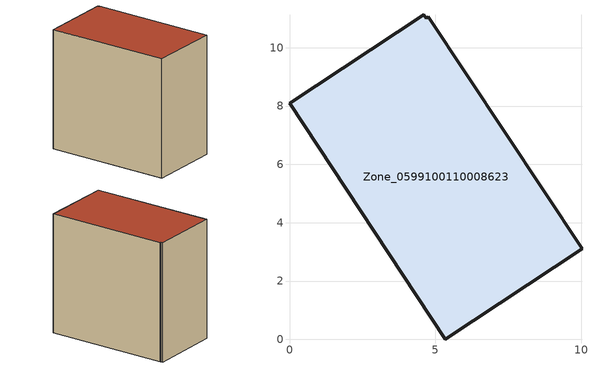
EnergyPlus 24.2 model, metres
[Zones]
Zone_0599100110008623
 floor ground (C_G): 4.76,11.06 10.03,3.1 5.34,0 0,8.09 4.61,11.13 4.69,11.01 z0.48
 wall outside (C_F): 5.34,0 10.03,3.1 4.76,11.06 4.69,11.01 4.61,11.13 0,8.09 5.34,0 z0.48:9.84
 roof outside (C_R): 10.03,3.1 4.76,11.06 4.69,11.01 4.61,11.13 0,8.09 5.34,0 z9.84
[BUILDING]
Pand.0599100110008623: North Axis=0; Terrain=City; Loads Convergence Tolerance Value=0.04; Temperature Convergence Tolerance Value=0.4; Solar Distribution=FullExterior; Maximum Number of Warmup Days=25; Minimum Number of Warmup Days=1
[Site:Location]
Rotterdam.The.Hague.AP_ZH_NLD Design_Conditions: Latitude=51.96; Longitude=4.45; Time Zone=1; Elevation=-4.5
[SITE:GROUNDTEMPERATURE:BUILDINGSURFACE]
18, 18, 18, 18, 18, 18, 18, 18, 18, 18, 18, 18
[MATERIAL] Thermal Absorptance=0.9; Solar Absorptance=0.7; Visible Absorptance=0.7
Name | Roughness | Thickness | Conductivity | Density | Specific Heat
G.TC.2015-2018 | MediumSmooth | 0.15 | 0.0428571 | 540 | 1210
F.TC.2015-2018 | Rough | 0.3 | 0.0666667 | 1920 | 840
R.TC.2015-2018 | MediumRough | 0.2 | 0.0333333 | 1500 | 1000
[CONSTRUCTION]
C_G: G.TC.2015-2018
C_F: F.TC.2015-2018
C_R: R.TC.2015-2018
[ZONE]
Zone_0599100110008623: Type=1; Multiplier=1; Ceiling Height=Autocalculate; Volume=Autocalculate; Floor Area=autocalculate; Part of Total Floor Area=Yes
[ZONEINFILTRATION:DESIGNFLOWRATE]
Infil_Zone_0599100110008623: Zone or ZoneList or Space or SpaceList=Zone_0599100110008623; Schedule=AlwaysOn; Design Flow Rate Calculation Method=Flow/Area; Flow Rate per Floor Area=0.0015; Constant Term Coefficient=1; Temperature Term Coefficient=0; Velocity Term Coefficient=0; Velocity Squared Term Coefficient=0
[HVACTEMPLATE:ZONE:IDEALLOADSAIRSYSTEM]
Zone_0599100110008623: Maximum Heating Supply Air Temperature=50; Minimum Cooling Supply Air Temperature=13; Maximum Heating Supply Air Humidity Ratio=0.0156; Minimum Cooling Supply Air Humidity Ratio=0.0077; Heating Limit=NoLimit; Cooling Limit=NoLimit; Dehumidification Control Type=ConstantSensibleHeatRatio; Cooling Sensible Heat Ratio=0.7; Dehumidification Setpoint=60; Humidification Control Type=None; Humidification Setpoint=30; Outdoor Air Method=None; Outdoor Air Flow Rate per Person=0.00944; Outdoor Air Flow Rate per Zone Floor Area=0; Outdoor Air Flow Rate per Zone=0; Demand Controlled Ventilation Type=None; Outdoor Air Economizer Type=NoEconomizer; Heat Recovery Type=None; Sensible Heat Recovery Effectiveness=0.7; Latent Heat Recovery Effectiveness=0.65
[ZONECONTROL:THERMOSTAT]
ThermostatControl_Zone_0599100110008623: Zone or ZoneList=Zone_0599100110008623; Control Type Schedule=DualSetpointControlType; Control 1=Thermostat_Zone_0599100110008623; Temperature Difference Between Cutout And Setpoint=0
[THERMOSTATSETPOINT:DUALSETPOINT]
Thermostat_Zone_0599100110008623: Heating Setpoint Temperature Schedule=HeatingSetpoint_Zone_0599100110008623; Cooling Setpoint Temperature Schedule=CoolingSetpoint_Zone_0599100110008623
[SCHEDULE:COMPACT]
HeatingSetpoint_Zone_0599100110008623: Through: 12/31, For: AllDays, Until: 24:00, 21
CoolingSetpoint_Zone_0599100110008623: Through: 12/31, For: AllDays, Until: 24:00, 24
DualSetpointControlType: Through: 12/31, For: AllDays, Until: 24:00, 4
AlwaysOn: Through: 12/31, For: AllDays, Until: 24:00, 1
